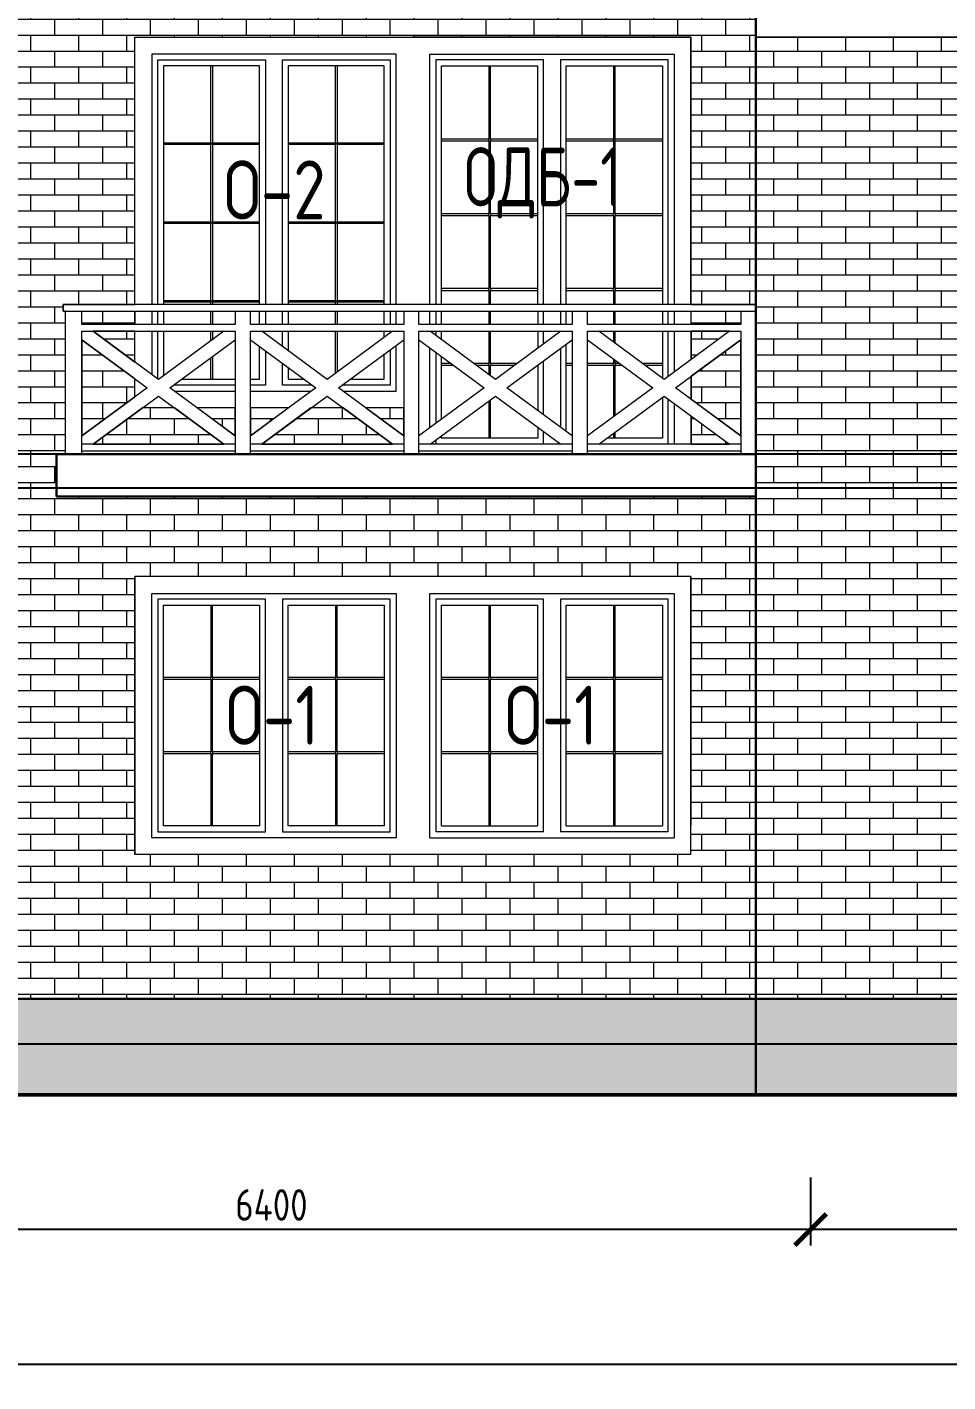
# Model space of a CAD drawing. Header units: millimetres. Extents: x -56498 to 234605, y -296269 to -29969.
# Drawn here: x 164834 to 170299, y -197320 to -189282 of the extents above; entities that cross this region are included whole.
import ezdxf
from ezdxf.enums import TextEntityAlignment as Align

# ---------------------------------------------------------------- set-up
doc = ezdxf.new("R2010")
doc.units = ezdxf.units.MM
doc.header["$LTSCALE"] = 100
doc.header["$PDMODE"] = 35
for name, color, linetype, lineweight in [('0.3', 7, 'Continuous', 30), ('0.5', 7, 'Continuous', 50), ('Примітки 0.09', 200, 'Continuous', 9), ('Розміри 0.09', 5, 'Continuous', 9), ('Тонкі 0.18', 142, 'Continuous', 18), ('Штрихування 0.09', 253, 'Continuous', 9)]:
    doc.layers.add(name, color=color, linetype=linetype, lineweight=lineweight)
doc.layers.add('ViewPorts', color=240, linetype='Continuous', plot=False)
doc.styles.add('GOST 2.304', font='CS_Gost2304.shx')
doc.styles.add('SPDS', font='SPDS.shx', dxfattribs={"width": 0.9})
doc.dimstyles.new('SPDS', dxfattribs={"dimscale": 100, "dimtxt": 2.5, "dimasz": 2.5, "dimexe": 1.25, "dimexo": 0.625, "dimtad": 1, "dimrnd": 0.001, "dimtxsty": 'GOST 2.304', "dimblk": 'ARCHTICK', "dimcen": 2.5, "dimdle": 2, "dimadec": 0, "dimazin": 2, "dimtfac": 0.75, "dimtmove": 1, "dimatfit": 3, "dimfxl": 0, "dimtolj": 1, "dimarcsym": 0})
pattern_1 = [(0, (0, -59400), (0, 94.83852), []), (90, (0, -59400), (-142.24, 94.83852), [94.83852, -94.83852])]

# ---------------------------------------------------------------- blocks, each defined once
blk = doc.blocks.new('_ArchTick')
at = {"color": 0, "linetype": 'ByBlock', "const_width": 0.15}
blk.add_lwpolyline([(-0.5, -0.5), (0.5, 0.5)], dxfattribs=at)
blk = doc.blocks.new('*D297')
at = {"layer": 'Defpoints', "color": 0, "transparency": 16777216}
for p in [(169484.2, -196059.8), (172484.2, -196078.8), (169484.2, -196416.6)]:
    blk.add_point(p, dxfattribs=at)
at = {"layer": 'Розміри 0.09', "color": 0, "lineweight": -2, "transparency": 16777216}
for p, q in [((169484.2, -196106.7), (169484.2, -196510.3)), ((172484.2, -196125.7), (172484.2, -196510.3)), ((172634.2, -196416.6), (169334.2, -196416.6))]:
    blk.add_line(p, q, dxfattribs=at)
at = {"layer": 'Розміри 0.09', "color": 0, "lineweight": -2, "transparency": 16777216, "xscale": 187.5, "yscale": 187.5, "zscale": 187.5, "rotation": 180}
blk.add_blockref('_ArchTick', (169484.2, -196416.6), dxfattribs=at)
at = {"layer": 'Розміри 0.09', "color": 0, "lineweight": -2, "transparency": 16777216, "xscale": 187.5, "yscale": 187.5, "zscale": 187.5}
blk.add_blockref('_ArchTick', (172484.2, -196416.6), dxfattribs=at)
at = {"layer": 'Розміри 0.09', "color": 0, "transparency": 16777216, "insert": (170984.2, -196272.1), "char_height": 187.5, "attachment_point": 5, "style": 'GOST 2.304'}
blk.add_mtext('\\A1;3000', dxfattribs=at)
blk = doc.blocks.new('*D298')
at = {"layer": 'Defpoints', "color": 0, "transparency": 16777216}
for p in [(163084.2, -195860.6), (169484.2, -196059.8), (163084.2, -196416.6)]:
    blk.add_point(p, dxfattribs=at)
at = {"layer": 'Розміри 0.09', "color": 0, "lineweight": -2, "transparency": 16777216}
for p, q in [((163084.2, -195907.5), (163084.2, -196510.3)), ((169484.2, -196106.7), (169484.2, -196510.3)), ((169634.2, -196416.6), (162934.2, -196416.6))]:
    blk.add_line(p, q, dxfattribs=at)
at = {"layer": 'Розміри 0.09', "color": 0, "lineweight": -2, "transparency": 16777216, "xscale": 187.5, "yscale": 187.5, "zscale": 187.5, "rotation": 180}
blk.add_blockref('_ArchTick', (163084.2, -196416.6), dxfattribs=at)
at = {"layer": 'Розміри 0.09', "color": 0, "lineweight": -2, "transparency": 16777216, "xscale": 187.5, "yscale": 187.5, "zscale": 187.5}
blk.add_blockref('_ArchTick', (169484.2, -196416.6), dxfattribs=at)
at = {"layer": 'Розміри 0.09', "color": 0, "transparency": 16777216, "insert": (166284.2, -196270.5), "char_height": 187.5, "attachment_point": 5, "style": 'GOST 2.304'}
blk.add_mtext('\\A1;6400', dxfattribs=at)
blk = doc.blocks.new('*D300')
at = {"layer": 'Defpoints', "color": 0, "transparency": 16777216}
for p in [(161984.2, -196416.6), (182984.2, -196416.6), (161984.2, -197216.6)]:
    blk.add_point(p, dxfattribs=at)
at = {"layer": 'Розміри 0.09', "color": 0, "lineweight": -2, "transparency": 16777216}
for p, q in [((161984.2, -196463.5), (161984.2, -197310.3)), ((182984.2, -196463.5), (182984.2, -197310.3)), ((183134.2, -197216.6), (161834.2, -197216.6))]:
    blk.add_line(p, q, dxfattribs=at)
at = {"layer": 'Розміри 0.09', "color": 0, "lineweight": -2, "transparency": 16777216, "xscale": 187.5, "yscale": 187.5, "zscale": 187.5, "rotation": 180}
blk.add_blockref('_ArchTick', (161984.2, -197216.6), dxfattribs=at)
at = {"layer": 'Розміри 0.09', "color": 0, "lineweight": -2, "transparency": 16777216, "xscale": 187.5, "yscale": 187.5, "zscale": 187.5}
blk.add_blockref('_ArchTick', (182984.2, -197216.6), dxfattribs=at)
at = {"layer": 'Розміри 0.09', "color": 0, "transparency": 16777216, "insert": (173100, -197068.7), "char_height": 187.5, "attachment_point": 5, "style": 'GOST 2.304'}
blk.add_mtext('\\A1;21000', dxfattribs=at)

msp = doc.modelspace()

# ---------------------------------------------------------------- hatches: boundary and pattern name
at = {"layer": 'Тонкі 0.18'}
msp.add_hatch(color=256, dxfattribs=at).paths.add_polyline_path([(167864.262, -191287.248), (167863.662, -191287.623), (167864.262, -191287.623), (167864.262, -191287.248)], flags=0)
at = {"layer": 'Штрихування 0.09', "ltscale": 0.75}
h = msp.add_hatch(dxfattribs=at)
h.set_pattern_fill('AR-BRSTD', color=256, scale=1.4, style=0)
h.set_pattern_definition(pattern_1)
h.paths.add_polyline_path([(165474.228, -190966.621), (165159.229, -190966.621), (165159.229, -191046.609), (165474.228, -191046.609)], flags=17)
h.paths.add_polyline_path([(165474.228, -191086.603), (165226.686, -191086.603), (165474.228, -191268.864)], flags=17)
h.paths.add_polyline_path([(165474.228, -191368.211), (165159.229, -191136.276), (165159.229, -191706.922), (165474.228, -191474.987)], flags=17)
h.paths.add_polyline_path([(165709.758, -191541.619), (165518.731, -191541.619), (165226.686, -191756.595), (166001.803, -191756.595)], flags=17)
h.paths.add_polyline_path([(166069.26, -191541.619), (165844.696, -191541.619), (166069.26, -191706.922)], flags=17)
h.paths.add_polyline_path([(166383.792, -191541.619), (166159.228, -191541.619), (166159.228, -191706.922)], flags=17)
h.paths.add_polyline_path([(166709.757, -191541.619), (166518.73, -191541.619), (166226.685, -191756.595), (167001.803, -191756.595)], flags=17)
h.paths.add_polyline_path([(167069.26, -191541.619), (166844.696, -191541.619), (167069.26, -191706.922)], flags=17)
h.paths.add_polyline_path([(165474.153, -189341.65), (167124.186, -189341.65), (168774.143, -189341.65), (168774.143, -190441.634), (169159.151, -190441.634), (169159.151, -189341.65), (169159.151, -189221.593), (169159.151, -188311.636), (169159.151, -188298.636), (168559.166, -189001.814), (168559.127, -189001.78), (168480.154, -189094.333), (161659.171, -189094.333), (161659.171, -190441.634), (163009.166, -190441.634), (163009.166, -189341.65), (164659.191, -189341.65), (164659.191, -190441.634), (165474.153, -190441.634)])
h.paths.add_polyline_path([(165474.153, -190441.634), (164659.191, -190441.634), (164659.191, -191541.619), (163009.166, -191541.619), (163009.166, -190441.634), (161659.171, -190441.634), (161659.171, -193366.634), (163009.166, -193366.634), (163009.166, -192541.618), (164659.191, -192541.618), (164659.191, -193366.634), (165474.153, -193366.634), (165474.153, -192541.618), (168774.143, -192541.618), (168774.143, -193366.634), (169159.151, -193366.634), (169159.151, -192066.595), (165009.206, -192066.595), (165009.206, -191816.598), (165059.206, -191816.598), (165059.206, -190966.621), (165049.226, -190966.621), (165049.226, -190926.627), (165474.153, -190926.627)])
h.paths.add_polyline_path([(169159.151, -193366.634), (168774.143, -193366.634), (168774.143, -194191.651), (165474.153, -194191.651), (165474.153, -193366.634), (164659.191, -193366.634), (164659.191, -194191.576), (164659.191, -194191.651), (163009.166, -194191.651), (163009.166, -193366.634), (161659.171, -193366.634), (161659.171, -195046.592), (169159.151, -195046.592)])
h.paths.add_polyline_path([(169159.151, -190441.634), (168774.143, -190441.634), (168774.143, -190926.627), (169159.151, -190926.627)])
h.paths.add_polyline_path([(169069.258, -190966.621), (168774.218, -190966.621), (168774.218, -191046.609), (169069.258, -191046.609)], flags=17)
h.paths.add_polyline_path([(169001.801, -191086.603), (168774.218, -191086.603), (168774.218, -191254.172)], flags=17)
h.paths.add_polyline_path([(169069.258, -191136.276), (168774.218, -191353.515), (168774.218, -191489.741), (169069.258, -191706.922)], flags=17)
h.paths.add_polyline_path([(168774.218, -191589.07), (168774.218, -191756.595), (169001.801, -191756.595)], flags=17)
h = msp.add_hatch(dxfattribs=at)
h.set_pattern_fill('AR-BRSTD', color=256, scale=1.4, style=0)
h.set_pattern_definition(pattern_1)
h.paths.add_polyline_path([(175689.124, -188401.829), (175364.445, -188766.652), (175689.124, -189131.4)])
h.paths.add_polyline_path([(175608.836, -188311.636), (174959.478, -188311.636), (175284.157, -188676.384)])
h.paths.add_polyline_path([(174879.115, -188401.829), (174879.115, -189131.4), (175203.794, -188766.652)])
h.paths.add_polyline_path([(175284.157, -188856.845), (174959.478, -189221.593), (175608.836, -189221.593)])
h.paths.add_polyline_path([(174759.133, -188311.636), (174029.111, -188311.636), (174029.111, -189221.593), (174759.133, -189221.593)])
h.paths.add_polyline_path([(173909.129, -188391.024), (173475.799, -188766.652), (173909.129, -189142.205)])
h.paths.add_polyline_path([(173384.18, -188846.04), (172950.775, -189221.593), (173817.511, -189221.593)])
h.paths.add_polyline_path([(172859.156, -188391.024), (172859.156, -189142.205), (173292.562, -188766.652)])
h.paths.add_polyline_path([(173817.511, -188311.636), (172950.775, -188311.636), (173384.18, -188687.189)])
h.paths.add_polyline_path([(172739.174, -188311.636), (172229.158, -188311.636), (172229.158, -189221.593), (172739.174, -189221.593)])
h.paths.add_polyline_path([(172109.176, -188391.024), (171675.77, -188766.652), (172109.176, -189142.205)])
h.paths.add_polyline_path([(172017.557, -188311.636), (171150.746, -188311.636), (171584.152, -188687.189)])
h.paths.add_polyline_path([(171492.533, -188766.652), (171059.127, -188391.024), (171059.127, -189142.205)])
h.paths.add_polyline_path([(171584.152, -188846.04), (171150.746, -189221.593), (172017.557, -189221.593)])
h.paths.add_polyline_path([(170939.146, -188311.636), (170209.124, -188311.636), (170209.124, -189221.593), (170939.146, -189221.593)])
h.paths.add_polyline_path([(170089.142, -188401.829), (169764.463, -188766.652), (170089.142, -189131.4)])
h.paths.add_polyline_path([(170008.854, -188311.636), (169359.496, -188311.636), (169684.175, -188676.384)])
h.paths.add_polyline_path([(169279.133, -188401.829), (169279.133, -189131.4), (169603.812, -188766.652)])
h.paths.add_polyline_path([(169684.175, -188856.845), (169359.496, -189221.593), (170008.854, -189221.593)])
h.paths.add_polyline_path([(172859.156, -189341.65), (172109.176, -189341.65), (172109.176, -190441.634), (172859.156, -190441.634)])
h.paths.add_polyline_path([(172859.156, -190441.634), (172109.176, -190441.634), (172109.176, -191541.619), (170459.143, -191541.619), (170459.143, -190441.634), (169159.151, -190441.634), (169159.151, -193366.634), (170459.143, -193366.634), (170459.143, -192541.618), (172109.176, -192541.618), (172109.176, -193366.634), (172859.156, -193366.634), (172859.156, -192541.618), (174509.114, -192541.618), (174509.114, -193366.634), (175809.181, -193366.634), (175809.181, -190441.634), (174509.114, -190441.634), (174509.114, -191541.619), (172859.156, -191541.619)])
h.paths.add_polyline_path([(175809.181, -189341.65), (174509.114, -189341.65), (174509.114, -190441.634), (175809.181, -190441.634)])
h.paths.add_polyline_path([(170459.143, -189341.65), (169159.151, -189341.65), (169159.151, -190441.634), (170459.143, -190441.634)])
h.paths.add_polyline_path([(175809.181, -193366.634), (174509.114, -193366.634), (174509.114, -194191.651), (172859.156, -194191.651), (172859.156, -193366.634), (172109.176, -193366.634), (172109.176, -194191.576), (172109.176, -194191.651), (170459.143, -194191.651), (170459.143, -193366.634), (169159.151, -193366.634), (169159.151, -195046.592), (175809.181, -195046.592)])
h = msp.add_hatch(dxfattribs=at)
h.set_pattern_fill('FLGSTONE', scale=1000, angle=30, style=0, pattern_type=2)
h.set_pattern_definition([(30, (0, -59400), (-500, 866.0254), [200, -800]), (30, (635.5, -58940.7), (-500, 866.0254), [180, -820]), (30, (632.8, -58896.1), (-500, 866.0254), [160, -840]), (30, (171.8, -58977.5), (-500, 866.0254), [120, -40, 80, -760]), (30, (-150, -59140.2), (-500, 866.0254), [60, -840, 60, -40]), (30, (169.1, -58932.9), (-500, 866.0254), [200, -800]), (30, (626.7, -58645.6), (-500, 866.0254), [140, -860]), (30, (131.1, -58747), (-500, 866.0254), [140, -40, 260, -560]), (30, (128.4, -58702.3), (-500, 866.0254), [240, -40, 60, -40, 40, -580]), (30, (-42.9, -58685.7), (-500, 866.0254), [100, -900]), (30, (-62.9, -58651.1), (-500, 866.0254), [120, -880]), (30, (100.3, -58533.8), (-500, 866.0254), [100, -900]), (30, (-256.1, -58716.5), (-500, 866.0254), [100, -900]), (30, (80.3, -58499.1), (-500, 866.0254), [120, -880]), (30, (-310.7, -58701.8), (-500, 866.0254), [120, -880]), (30, (-202.2, -58569.9), (-500, 866.0254), [240, -240, 80, -40, 120, -280]), (30, (-222.2, -58535.2), (-500, 866.0254), [240, -240, 240, -280]), (30, (-480, -58568.6), (-500, 866.0254), [200, -800]), (120, (0, -59400), (-866.0254, -500), [300, -540, 120, -40]), (120, (173.2, -59300), (-866.0254, -500), [160, -600, 200, -40]), (120, (207.8, -59280), (-866.0254, -500), [160, -600, 60, -40, 100, -40]), (120, (134.4, -58952.9), (-866.0254, -500), [60, -940]), (120, (169.1, -58932.9), (-866.0254, -500), [60, -940]), (120, (93.7, -58722.3), (-866.0254, -500), [100, -900]), (120, (128.4, -58702.3), (-866.0254, -500), [100, -900]), (120, (390.3, -59036.1), (-866.0254, -500), [160, -460, 340, -40]), (120, (342.3, -58832.9), (-866.0254, -500), [180, -820]), (120, (376.9, -58812.9), (-866.0254, -500), [180, -820]), (120, (355.7, -59056.1), (-866.0254, -500), [160, -440, 100, -40, 220, -40]), (120, (178.9, -58349.9), (-866.0254, -500), [180, -820]), (120, (193.5, -58295.2), (-866.0254, -500), [160, -840]), (120, (598.2, -58916.1), (-866.0254, -500), [80, -920]), (120, (632.8, -58896.1), (-866.0254, -500), [80, -340, 280, -300]), (120, (457.5, -58512.3), (-866.0254, -500), [280, -720]), (120, (592.1, -58665.6), (-866.0254, -500), [160, -840]), (120, (626.7, -58645.6), (-866.0254, -500), [160, -840]), (120, (771.4, -58816.1), (-866.0254, -500), [180, -560, 220, -40]), (75, (-300, -58880.4), (-500, 866.0253), [169.7056, -1244.508]), (75, (-118.04, -59075.55), (-500, 866.0253), [169.7056, -1244.508]), (75, (-73.4, -59072.9), (-500, 866.0253), [169.7056, -1244.508]), (75, (90.5, -59116.8), (-500, 866.0253), [169.7056, -1244.508]), (75, (127.85, -59141.44), (-500, 866.0253), [169.7056, -1244.058]), (75, (568.9, -59025.36), (-500, 866.0253), [113.137, -1301.0765]), (75, (592.8, -58826.8), (-500, 866.0253), [141.4213, -1272.792]), (75, (555.5, -58802.15), (-500, 866.0253), [141.4213, -1272.792]), (75, (492.1, -58492.35), (-500, 866.0253), [254.5584, -1159.655]), (75, (546.74, -58507), (-500, 866.0253), [84.853, -1329.3607]), (75, (613.54, -59022.7), (-500, 866.0253), [84.853, -1329.3607]), (75, (78.4, -58615.74), (-500, 866.0253), [84.853, -1329.3607]), (75, (41.05, -58591.1), (-500, 866.0253), [56.5685, -1357.645]), (165, (-87.5, -58688.4), (-866.0253, -500), [84.853, -1329.3607]), (165, (-62.9, -58651.1), (-866.0253, -500), [113.137, -1301.0765]), (345, (421.4, -58209.86), (866.0253, 500), [141.4213, -1272.792]), (345, (-73.4, -59072.9), (866.0253, 500), [169.7056, -1244.508]), (345, (-98.04, -59110.2), (866.0253, 500), [197.99, -1216.2237]), (345, (-420, -58672.54), (866.0253, 500), [113.137, -1301.0765]), (236.56505, (355.7, -59056.08), (-866.0254, -500), [268.33, -1967.738]), (236.56505, (375.7, -59090.7), (-866.0254, -500), [268.33, -1967.738]), (183.43495, (101.77, -58856.27), (-866.0254, -500), [134.16, -44.72, 223.61, -1833.578]), (183.43495, (104.45, -58900.9), (-866.0254, -500), [134.16, -44.72, 223.61, -1833.578]), (183.43495, (588.9, -59060), (-866.0254, -500), [178.8854, -2057.1826]), (183.43495, (568.9, -59025.36), (-866.0254, -500), [178.8854, -2057.1826]), (183.43495, (558.2, -58846.8), (-866.0254, -500), [178.8854, -2057.1826]), (183.43495, (555.5, -58802.15), (-866.0254, -500), [178.8854, -2057.1826]), (93.43495, (-76.8, -58867), (-500, 866.0254), [178.8854, -2057.1826]), (93.43495, (-32.15, -58864.3), (-500, 866.0254), [178.8854, -2057.1826]), (93.43495, (221.58, -58463.8), (-500, 866.0254), [134.16, -2101.908]), (93.43495, (139.1, -58880.9), (-500, 866.0254), [134.16, -2101.908]), (93.43495, (101.77, -58856.27), (-500, 866.0254), [134.16, -2101.908]), (93.43495, (184.26, -58439.14), (-500, 866.0254), [89.4427, -2146.6253]), (326.56505, (186.94, -58483.8), (500, -866.0254), [178.8854, -2057.1826]), (326.56505, (221.58, -58463.8), (500, -866.0254), [178.8854, -2057.1826])])
h.paths.add_polyline_path([(183309.139, -195046.592), (175809.181, -195046.592), (175809.181, -195616.577), (183309.139, -195616.577)])
h.paths.add_polyline_path([(183809.101, -195046.592), (183309.139, -195046.592), (183309.139, -195616.577), (183809.101, -195616.577)])
h.paths.add_polyline_path([(175809.181, -195046.592), (169159.151, -195046.592), (169159.151, -195616.577), (175809.181, -195616.577)])
h.paths.add_polyline_path([(169159.151, -195046.592), (161659.171, -195046.592), (161659.171, -195616.577), (169159.151, -195616.577)])
h.paths.add_polyline_path([(161659.171, -195046.592), (161159.171, -195046.592), (161159.171, -195616.577), (161659.171, -195616.577)])

# ---------------------------------------------------------------- linework, layer by layer
for p, q in [((169159.151, -189221.593), (169159.151, -189341.65)), ((169159.151, -195616.577), (169159.151, -192016.594))]:
    msp.add_line(p, q)
at = {"layer": '0.3'}
for p, q in [((169159.151, -190926.627), (169159.151, -188298.58)), ((169159.151, -189341.65), (169159.151, -195616.577)), ((169159.151, -195616.577), (169159.151, -189341.65)), ((165929.231, -191816.598), (165009.206, -191816.598)), ((165009.206, -191816.598), (169159.151, -191816.598)), ((165929.231, -192066.595), (165009.206, -192066.595)), ((165009.206, -192066.595), (169159.151, -192066.595)), ((161159.171, -195046.592), (183809.101, -195046.592))]:
    msp.add_line(p, q, dxfattribs=at)
at = {"layer": '0.3', "ltscale": 0.75}
msp.add_line((165009.206, -191816.598), (165009.206, -192066.595), dxfattribs=at)
at = {"layer": '0.5'}
msp.add_line((158259.171, -195616.577), (186709.101, -195616.577), dxfattribs=at)
at = {"layer": 'ViewPorts'}
for p, q in [((183309.139, -191816.592), (161634.184, -191816.592)), ((183309.139, -192016.592), (161634.184, -192016.592)), ((183309.139, -195316.592), (161634.184, -195316.592))]:
    msp.add_line(p, q, dxfattribs=at)
at = {"layer": 'Тонкі 0.18'}
for p, q in [((165474.153, -190926.627), (165474.153, -189341.65)), ((165474.153, -189341.65), (168774.143, -189341.65)), ((165474.153, -190926.627), (165474.153, -189341.65)), ((165474.153, -189341.65), (167124.186, -189341.65)), ((168774.143, -189341.65), (167124.186, -189341.65)), ((168774.143, -189341.65), (168774.143, -190926.627)), ((168774.143, -190926.627), (168774.143, -189341.65)), ((170459.143, -189341.65), (169159.151, -189341.65)), ((169159.151, -189341.65), (175809.181, -189341.65)), ((165574.175, -189441.597), (165574.175, -190926.627)), ((167024.163, -189441.597), (165574.175, -189441.597)), ((167024.163, -190926.627), (167024.163, -189441.597)), ((167224.133, -190926.627), (167224.133, -189441.597)), ((167224.133, -189441.597), (168674.121, -189441.597)), ((168674.121, -189441.597), (168674.121, -190926.627)), ((165049.226, -190966.621), (165049.226, -190926.627)), ((165049.226, -190926.627), (165474.228, -190926.627)), ((169159.226, -190926.627), (165049.226, -190926.627)), ((165049.226, -190926.627), (165049.226, -190966.621)), ((165059.206, -190966.621), (165049.226, -190966.621)), ((165049.226, -190966.621), (169159.226, -190966.621)), ((165059.206, -190966.621), (165059.206, -191816.598)), ((165159.229, -190966.621), (165474.228, -190966.621)), ((165159.229, -191046.609), (165159.229, -190966.621)), ((165159.229, -191046.609), (165159.229, -190966.621)), ((165474.228, -190966.621), (165474.228, -191046.609)), ((165474.228, -191046.609), (165474.228, -190966.621)), ((165574.25, -190966.621), (165574.25, -191046.609)), ((166069.26, -190966.621), (166069.26, -191046.609)), ((166159.228, -191046.609), (166159.228, -190966.621)), ((167024.238, -191046.609), (167024.238, -190966.621)), ((167069.26, -190966.621), (167069.26, -191046.609)), ((167159.227, -191046.609), (167159.227, -190966.621)), ((167224.208, -191046.609), (167224.208, -190966.621)), ((168069.259, -190966.621), (168069.259, -191046.609)), ((168159.227, -191046.609), (168159.227, -190966.621)), ((168674.196, -190966.621), (168674.196, -191046.609)), ((168774.218, -190926.627), (169159.226, -190926.627)), ((168774.218, -190966.621), (169069.258, -190966.621)), ((168774.218, -191046.609), (168774.218, -190966.621)), ((168774.218, -191046.609), (168774.218, -190966.621)), ((169069.258, -190966.621), (169069.258, -191046.609)), ((169069.258, -190966.621), (169069.258, -191046.609)), ((165474.228, -191046.609), (165159.229, -191046.609)), ((166069.26, -191046.609), (165159.229, -191046.609)), ((167069.26, -191046.609), (166159.228, -191046.609)), ((168069.259, -191046.609), (167159.227, -191046.609)), ((169069.258, -191046.609), (168159.227, -191046.609)), ((169069.258, -191046.609), (168774.218, -191046.609)), ((165159.229, -191816.598), (165159.229, -191086.603)), ((165159.229, -191086.603), (166001.803, -191086.603)), ((165474.228, -191368.211), (165159.229, -191136.276)), ((165159.229, -191136.276), (165159.229, -191706.922)), ((165159.229, -191136.276), (165546.787, -191421.637)), ((165226.686, -191086.603), (165474.228, -191268.864)), ((165474.228, -191086.603), (165226.686, -191086.603)), ((165614.244, -191371.963), (165226.686, -191086.603)), ((165474.228, -191268.864), (165474.228, -191086.603)), ((165474.228, -191268.864), (165474.228, -191086.603)), ((165574.25, -191086.603), (165574.25, -191342.474)), ((166001.803, -191086.603), (165614.244, -191371.963)), ((165681.701, -191421.637), (166069.26, -191136.276)), ((166001.803, -191086.603), (166069.26, -191086.603)), ((166069.26, -191086.603), (166069.26, -191816.598)), ((166159.228, -191816.598), (166159.228, -191086.603)), ((166159.228, -191086.603), (167001.803, -191086.603)), ((166159.228, -191136.276), (166546.787, -191421.637)), ((166614.244, -191371.963), (166226.685, -191086.603)), ((167001.803, -191086.603), (166614.244, -191371.963)), ((166681.701, -191421.637), (167069.26, -191136.276)), ((167001.803, -191086.603), (167069.26, -191086.603)), ((167069.26, -191086.603), (167069.26, -191816.598)), ((167159.227, -191816.598), (167159.227, -191086.603)), ((167159.227, -191086.603), (168001.802, -191086.603)), ((167159.227, -191136.276), (167546.786, -191421.637)), ((167614.243, -191371.963), (167226.684, -191086.603)), ((168001.802, -191086.603), (167614.243, -191371.963)), ((167681.7, -191421.637), (168069.259, -191136.276)), ((167899.228, -191162.088), (167899.228, -191086.603)), ((167999.251, -191086.603), (167999.251, -191088.479)), ((168001.802, -191086.603), (168069.259, -191086.603)), ((168069.259, -191086.603), (168069.259, -191816.598)), ((168159.227, -191816.598), (168159.227, -191086.603)), ((168159.227, -191086.603), (169001.801, -191086.603)), ((168159.227, -191136.276), (168546.786, -191421.637)), ((168614.243, -191371.963), (168226.684, -191086.603)), ((169001.801, -191086.603), (168614.243, -191371.963)), ((168674.196, -191086.603), (168674.196, -191327.767)), ((168681.7, -191421.637), (169069.258, -191136.276)), ((169001.801, -191086.603), (168774.218, -191086.603)), ((168774.218, -191086.603), (168774.218, -191254.157)), ((168774.218, -191254.157), (168774.218, -191086.603)), ((169069.258, -191136.276), (168774.218, -191353.504)), ((169001.801, -191086.603), (169069.258, -191086.603)), ((169069.258, -191086.603), (169069.258, -191816.598)), ((169069.258, -191706.922), (169069.258, -191136.276)), ((167024.238, -191441.596), (167024.238, -191169.442)), ((167224.208, -191659.124), (167224.208, -191184.149)), ((167999.251, -191187.826), (167999.251, -191655.372)), ((167863.737, -191287.623), (167864.262, -191287.623)), ((167899.228, -191581.763), (167899.228, -191261.436)), ((165474.228, -191474.987), (165474.228, -191368.211)), ((165474.228, -191474.987), (165474.228, -191368.211)), ((166613.794, -191371.588), (166614.694, -191371.588)), ((168774.218, -191353.504), (168774.218, -191489.769)), ((168774.218, -191489.769), (168774.218, -191353.504)), ((165546.787, -191421.637), (165159.229, -191706.922)), ((165159.229, -191706.922), (165474.228, -191474.987)), ((165226.686, -191756.595), (165614.244, -191471.31)), ((165614.244, -191471.31), (166001.803, -191756.595)), ((166069.26, -191706.922), (165681.701, -191421.637)), ((165708.864, -191441.596), (166069.26, -191441.596)), ((166546.787, -191421.637), (166159.228, -191706.922)), ((166159.228, -191441.596), (166519.624, -191441.596)), ((166226.685, -191756.595), (166614.244, -191471.31)), ((166614.244, -191471.31), (167001.803, -191756.595)), ((167069.26, -191706.922), (166681.701, -191421.637)), ((166708.864, -191441.596), (167024.238, -191441.596)), ((167546.786, -191421.637), (167159.227, -191706.922)), ((167226.684, -191756.595), (167614.243, -191471.31)), ((167614.243, -191471.31), (168001.802, -191756.595)), ((168069.259, -191706.922), (167681.7, -191421.637)), ((168546.786, -191421.637), (168159.227, -191706.922)), ((168226.684, -191756.595), (168614.243, -191471.31)), ((168614.243, -191471.31), (169001.801, -191756.595)), ((169069.258, -191706.922), (168681.7, -191421.637)), ((165518.724, -191541.619), (165226.686, -191756.595)), ((165709.765, -191541.619), (165518.724, -191541.619)), ((165709.765, -191541.619), (165518.724, -191541.619)), ((166001.803, -191756.595), (165709.765, -191541.619)), ((166069.26, -191541.619), (165844.679, -191541.619)), ((165844.679, -191541.619), (166069.26, -191706.922)), ((166069.26, -191541.619), (165844.679, -191541.619)), ((166069.26, -191706.922), (166069.26, -191541.619)), ((166383.809, -191541.619), (166159.228, -191541.619)), ((166159.228, -191541.619), (166159.228, -191706.922)), ((166159.228, -191706.922), (166383.809, -191541.619)), ((166383.809, -191541.619), (166159.228, -191541.619)), ((166518.723, -191541.619), (166226.685, -191756.595)), ((166709.764, -191541.619), (166518.723, -191541.619)), ((166709.764, -191541.619), (166518.723, -191541.619)), ((167001.803, -191756.595), (166709.764, -191541.619)), ((166844.678, -191541.619), (167069.26, -191706.922)), ((167069.26, -191541.619), (166844.678, -191541.619)), ((167069.26, -191541.619), (166844.678, -191541.619)), ((167069.26, -191706.922), (167069.26, -191541.619)), ((168674.196, -191515.431), (168674.196, -191756.595)), ((168774.218, -191489.769), (169069.258, -191706.922)), ((168774.218, -191589.116), (168774.218, -191756.595)), ((168774.218, -191756.595), (168774.218, -191589.116)), ((167899.228, -191756.595), (167899.228, -191681.11)), ((166069.26, -191756.595), (165159.229, -191756.595)), ((165159.229, -191796.589), (166069.26, -191796.589)), ((165159.229, -191816.598), (165159.229, -191796.589)), ((165159.229, -191796.589), (166069.26, -191796.589)), ((165226.686, -191756.595), (166001.803, -191756.595)), ((166069.26, -191796.589), (166069.26, -191816.598)), ((167069.26, -191756.595), (166159.228, -191756.595)), ((166159.228, -191796.589), (167069.26, -191796.589)), ((166159.228, -191816.598), (166159.228, -191796.589)), ((166159.228, -191796.589), (167069.26, -191796.589)), ((166226.685, -191756.595), (167001.803, -191756.595)), ((167069.26, -191796.589), (167069.26, -191816.598)), ((168069.259, -191756.595), (167159.227, -191756.595)), ((167159.227, -191796.589), (168069.259, -191796.589)), ((167259.25, -191732.659), (167259.25, -191756.595)), ((167999.251, -191754.72), (167999.251, -191756.595)), ((169069.258, -191756.595), (168159.227, -191756.595)), ((168159.227, -191796.589), (169069.258, -191796.589)), ((168774.218, -191756.595), (169001.801, -191756.595)), ((168774.218, -191796.589), (169069.258, -191796.589)), ((169069.258, -191796.589), (169069.258, -191816.598)), ((165474.153, -194191.651), (165474.153, -192541.618)), ((165474.153, -192541.618), (165474.153, -194191.576)), ((168774.143, -192541.618), (165474.153, -192541.618)), ((168774.143, -192541.618), (168774.143, -194019.519)), ((168774.143, -194191.651), (168774.143, -192541.618)), ((165574.175, -194091.628), (165574.175, -192641.64)), ((165574.175, -192641.64), (167024.163, -192641.64)), ((167024.163, -192641.64), (167024.163, -194091.628)), ((167224.133, -194091.628), (167224.133, -192641.64)), ((167224.133, -192641.64), (168674.121, -192641.64)), ((168674.121, -192641.64), (168674.121, -194091.628)), ((167024.163, -194091.628), (165574.138, -194091.628)), ((167224.133, -194091.628), (168674.159, -194091.628)), ((168774.143, -194191.651), (165474.138, -194191.651))]:
    msp.add_line(p, q, dxfattribs=at)
at = {"layer": 'Штрихування 0.09'}
for p, q in [((165609.142, -190926.627), (165609.142, -189476.639)), ((165609.142, -189476.639), (166249.196, -189476.639)), ((165644.184, -189511.605), (165644.184, -190926.627)), ((166214.154, -189511.605), (165644.184, -189511.605)), ((165924.141, -189969.097), (165924.141, -189511.605)), ((165934.196, -189511.605), (165934.196, -189969.097)), ((166214.154, -190926.627), (166214.154, -189511.605)), ((166249.196, -189476.639), (166249.196, -190926.627)), ((166349.143, -190926.627), (166349.143, -189476.639)), ((166349.143, -189476.639), (166989.197, -189476.639)), ((166384.185, -189511.605), (166384.185, -190926.627)), ((166954.155, -189511.605), (166384.185, -189511.605)), ((166664.142, -189969.097), (166664.142, -189511.605)), ((166674.197, -189511.605), (166674.197, -189969.097)), ((166954.155, -190926.627), (166954.155, -189511.605)), ((166989.197, -189476.639), (166989.197, -190926.627)), ((167259.175, -189476.639), (167259.175, -190926.627)), ((167899.153, -189476.639), (167259.175, -189476.639)), ((167294.141, -190926.627), (167294.141, -189511.605)), ((167294.141, -189511.605), (167864.187, -189511.605)), ((167574.174, -189511.605), (167574.174, -189945.611)), ((167584.154, -189945.611), (167584.154, -189511.605)), ((167864.187, -189511.605), (167864.187, -190926.627)), ((167899.153, -190926.627), (167899.153, -189476.639)), ((167999.176, -189476.639), (167999.176, -190926.627)), ((168639.154, -189476.639), (167999.176, -189476.639)), ((168034.142, -190926.627), (168034.142, -189511.605)), ((168034.142, -189511.605), (168604.188, -189511.605)), ((168314.175, -189511.605), (168314.175, -189945.611)), ((168324.155, -189945.611), (168324.155, -189511.605)), ((168604.188, -189511.605), (168604.188, -190926.627)), ((168639.154, -190926.627), (168639.154, -189476.639)), ((167574.174, -189945.611), (167294.141, -189945.611)), ((167574.174, -189955.591), (167574.174, -189945.611)), ((167864.187, -189945.611), (167584.154, -189945.611)), ((167584.154, -189945.611), (167584.154, -189955.591)), ((168314.175, -189945.611), (168034.142, -189945.611)), ((168314.175, -189955.591), (168314.175, -189945.611)), ((168604.188, -189945.611), (168324.155, -189945.611)), ((168324.155, -189955.591), (168324.155, -189945.611)), ((165644.184, -189969.097), (165924.141, -189969.097)), ((165924.141, -189979.152), (165644.184, -189979.152)), ((165924.141, -189969.097), (165924.141, -189979.152)), ((165924.141, -190436.644), (165924.141, -189979.152)), ((165934.196, -189979.152), (165934.196, -189969.097)), ((165934.196, -189969.097), (166214.154, -189969.097)), ((165934.196, -189979.152), (165934.196, -190436.644)), ((166214.154, -189979.152), (165934.196, -189979.152)), ((166384.185, -189969.097), (166664.142, -189969.097)), ((166664.142, -189979.152), (166384.185, -189979.152)), ((166664.142, -189969.097), (166664.142, -189979.152)), ((166664.142, -190436.644), (166664.142, -189979.152)), ((166674.197, -189979.152), (166674.197, -189969.097)), ((166674.197, -189969.097), (166954.155, -189969.097)), ((166674.197, -189979.152), (166674.197, -190436.644)), ((166954.155, -189979.152), (166674.197, -189979.152)), ((167294.141, -189955.591), (167574.174, -189955.591)), ((167574.174, -189955.591), (167574.174, -190389.597)), ((167584.154, -190389.597), (167584.154, -189955.591)), ((167584.154, -189955.591), (167864.187, -189955.591)), ((168034.142, -189955.591), (168314.175, -189955.591)), ((168314.175, -189955.591), (168314.175, -190389.597)), ((168324.155, -190389.597), (168324.155, -189955.591)), ((168324.155, -189955.591), (168604.188, -189955.591)), ((167574.174, -190389.597), (167294.141, -190389.597)), ((167294.141, -190399.652), (167574.174, -190399.652)), ((167574.174, -190399.652), (167574.174, -190389.597)), ((167574.174, -190399.652), (167574.174, -190833.583)), ((167864.187, -190389.597), (167584.154, -190389.597)), ((167584.154, -190389.597), (167584.154, -190399.652)), ((167584.154, -190833.583), (167584.154, -190399.652)), ((167584.154, -190399.652), (167864.187, -190399.652)), ((168314.175, -190389.597), (168034.142, -190389.597)), ((168034.142, -190399.652), (168314.175, -190399.652)), ((168314.175, -190399.652), (168314.175, -190389.597)), ((168314.175, -190399.652), (168314.175, -190833.583)), ((168604.188, -190389.597), (168324.155, -190389.597)), ((168324.155, -190389.597), (168324.155, -190399.652)), ((168324.155, -190833.583), (168324.155, -190399.652)), ((168324.155, -190399.652), (168604.188, -190399.652)), ((165644.184, -190436.644), (165924.141, -190436.644)), ((165924.141, -190446.624), (165644.184, -190446.624)), ((165924.141, -190436.644), (165924.141, -190446.624)), ((165924.141, -190904.116), (165924.141, -190446.624)), ((165934.196, -190446.624), (165934.196, -190436.644)), ((165934.196, -190436.644), (166214.154, -190436.644)), ((165934.196, -190446.624), (165934.196, -190904.116)), ((166214.154, -190446.624), (165934.196, -190446.624)), ((166384.185, -190436.644), (166664.142, -190436.644)), ((166664.142, -190446.624), (166384.185, -190446.624)), ((166664.142, -190436.644), (166664.142, -190446.624)), ((166664.142, -190904.116), (166664.142, -190446.624)), ((166674.197, -190446.624), (166674.197, -190436.644)), ((166674.197, -190436.644), (166954.155, -190436.644)), ((166674.197, -190446.624), (166674.197, -190904.116)), ((166954.155, -190446.624), (166674.197, -190446.624)), ((167574.249, -190833.583), (167294.216, -190833.583)), ((167574.249, -190843.637), (167574.249, -190833.583)), ((167864.262, -190833.583), (167584.229, -190833.583)), ((167584.229, -190833.583), (167584.229, -190843.637)), ((168314.25, -190833.583), (168034.217, -190833.583)), ((168314.25, -190843.637), (168314.25, -190833.583)), ((168604.263, -190833.583), (168324.23, -190833.583)), ((168324.23, -190833.583), (168324.23, -190843.637)), ((165644.259, -190904.116), (165924.216, -190904.116)), ((165924.216, -190914.096), (165644.259, -190914.096)), ((165924.216, -190904.116), (165924.216, -190914.096)), ((165924.216, -190926.627), (165924.216, -190914.096)), ((165934.271, -190914.096), (165934.271, -190904.116)), ((165934.271, -190904.116), (166214.229, -190904.116)), ((165934.271, -190914.096), (165934.271, -190926.627)), ((166214.229, -190914.096), (165934.271, -190914.096)), ((166384.26, -190904.116), (166664.218, -190904.116)), ((166664.218, -190914.096), (166384.26, -190914.096)), ((166664.218, -190904.116), (166664.218, -190914.096)), ((166664.218, -190926.627), (166664.218, -190914.096)), ((166674.272, -190914.096), (166674.272, -190904.116)), ((166674.272, -190904.116), (166954.23, -190904.116)), ((166674.272, -190914.096), (166674.272, -190926.627)), ((166954.23, -190914.096), (166674.272, -190914.096)), ((167294.216, -190843.637), (167574.249, -190843.637)), ((167574.249, -190843.637), (167574.249, -190926.627)), ((167584.229, -190926.627), (167584.229, -190843.637)), ((167584.229, -190843.637), (167864.262, -190843.637)), ((168034.217, -190843.637), (168314.25, -190843.637)), ((168314.25, -190843.637), (168314.25, -190926.627)), ((168324.23, -190926.627), (168324.23, -190843.637)), ((168324.23, -190843.637), (168604.263, -190843.637)), ((165609.217, -191046.609), (165609.217, -190966.621)), ((165644.259, -190966.621), (165644.259, -191046.609)), ((165924.216, -191046.609), (165924.216, -190966.621)), ((165934.271, -190966.621), (165934.271, -191046.609)), ((166214.229, -191046.609), (166214.229, -190966.621)), ((166249.271, -190966.621), (166249.271, -191046.609)), ((166349.218, -191046.609), (166349.218, -190966.621)), ((166384.26, -190966.621), (166384.26, -191046.609)), ((166664.218, -191046.609), (166664.218, -190966.621)), ((166674.272, -190966.621), (166674.272, -191046.609)), ((166954.23, -191046.609), (166954.23, -190966.621)), ((166989.272, -190966.621), (166989.272, -191046.609)), ((167259.25, -190966.621), (167259.25, -191046.609)), ((167294.216, -191046.609), (167294.216, -190966.621)), ((167574.249, -190966.621), (167574.249, -191046.609)), ((167584.229, -191046.609), (167584.229, -190966.621)), ((167864.262, -190966.621), (167864.262, -191046.609)), ((167899.228, -191046.609), (167899.228, -190966.621)), ((167999.251, -190966.621), (167999.251, -191046.609)), ((168034.217, -191046.609), (168034.217, -190966.621)), ((168314.25, -190966.621), (168314.25, -191046.609)), ((168324.23, -191046.609), (168324.23, -190966.621)), ((168604.263, -190966.621), (168604.263, -191046.609)), ((168639.229, -191046.609), (168639.229, -190966.621)), ((165609.217, -191368.286), (165609.217, -191086.603)), ((165644.259, -191086.603), (165644.259, -191349.828)), ((165924.216, -191143.705), (165924.216, -191086.603)), ((165934.271, -191086.603), (165934.271, -191136.351)), ((166349.218, -191176.87), (166349.218, -191086.603)), ((166384.26, -191086.603), (166384.26, -191202.608)), ((166664.218, -191335.121), (166664.218, -191086.603)), ((166674.272, -191086.603), (166674.272, -191327.767)), ((166954.23, -191121.644), (166954.23, -191086.603)), ((166989.272, -191086.603), (166989.272, -191095.832)), ((167259.25, -191086.603), (167259.25, -191110.539)), ((167294.216, -191136.351), (167294.216, -191086.603)), ((167574.249, -191086.603), (167574.249, -191277.643)), ((167584.229, -191277.643), (167584.229, -191086.603)), ((167864.262, -191086.603), (167864.262, -191187.901)), ((168314.25, -191086.603), (168314.25, -191151.058)), ((168324.23, -191158.412), (168324.23, -191086.603)), ((168604.263, -191086.603), (168604.263, -191364.615)), ((168639.229, -191353.504), (168639.229, -191086.603)), ((165934.271, -191235.698), (165934.271, -191371.588)), ((166214.229, -191371.588), (166214.229, -191176.795)), ((166249.271, -191202.533), (166249.271, -191406.629)), ((166954.23, -191371.588), (166954.23, -191220.991)), ((166989.272, -191195.179), (166989.272, -191406.629)), ((167259.25, -191209.886), (167259.25, -191633.312)), ((167294.216, -191607.575), (167294.216, -191235.698)), ((168034.217, -191681.185), (168034.217, -191162.088)), ((165924.216, -191371.588), (165924.216, -191243.052)), ((166349.218, -191406.629), (166349.218, -191276.218)), ((166384.26, -191301.955), (166384.26, -191371.588)), ((167351.168, -191277.643), (167294.216, -191277.643)), ((167294.216, -191287.623), (167364.75, -191287.623)), ((167574.249, -191277.643), (167486.082, -191277.643)), ((167499.664, -191287.623), (167574.249, -191287.623)), ((167574.249, -191287.623), (167574.249, -191277.643)), ((167574.249, -191287.623), (167574.249, -191342.474)), ((167742.329, -191277.643), (167584.229, -191277.643)), ((167584.229, -191277.643), (167584.229, -191287.623)), ((167584.229, -191349.828), (167584.229, -191287.623)), ((167584.229, -191287.623), (167728.748, -191287.623)), ((167864.262, -191287.248), (167864.262, -191556.025)), ((168069.259, -191277.643), (168034.217, -191277.643)), ((168034.217, -191287.623), (168069.259, -191287.623)), ((168314.25, -191277.643), (168159.227, -191277.643)), ((168159.227, -191287.623), (168314.25, -191287.623)), ((168314.25, -191250.405), (168314.25, -191277.643)), ((168314.25, -191287.623), (168314.25, -191277.643)), ((168314.25, -191287.623), (168314.25, -191592.793)), ((168324.23, -191277.643), (168324.23, -191257.759)), ((168351.168, -191277.643), (168324.23, -191277.643)), ((168324.23, -191277.643), (168324.23, -191287.623)), ((168324.23, -191585.439), (168324.23, -191287.623)), ((168324.23, -191287.623), (168364.749, -191287.623)), ((168604.263, -191277.643), (168486.082, -191277.643)), ((168499.663, -191287.623), (168604.263, -191287.623)), ((165749.609, -191371.588), (166069.26, -191371.588)), ((166159.228, -191371.588), (166214.229, -191371.588)), ((166384.26, -191371.588), (166478.88, -191371.588)), ((166749.608, -191371.588), (166954.23, -191371.588)), ((166069.26, -191406.629), (165702.111, -191406.629)), ((166249.271, -191406.629), (166159.228, -191406.629)), ((166526.377, -191406.629), (166349.218, -191406.629)), ((166989.272, -191406.629), (166702.11, -191406.629)), ((168604.263, -191478.656), (168604.263, -191721.629)), ((167574.249, -191500.724), (167574.249, -191721.629)), ((167584.229, -191721.629), (167584.229, -191493.371)), ((168639.229, -191756.595), (168639.229, -191489.694)), ((167294.216, -191721.629), (167294.216, -191706.922)), ((167864.262, -191721.629), (167294.216, -191721.629)), ((167864.262, -191655.372), (167864.262, -191721.629)), ((168604.263, -191721.629), (168274.256, -191721.629)), ((168314.25, -191692.14), (168314.25, -191721.629)), ((168324.23, -191721.629), (168324.23, -191684.786)), ((165609.142, -192676.607), (165609.142, -194056.587)), ((166249.196, -192676.607), (165609.142, -192676.607)), ((166249.196, -194056.587), (166249.196, -192676.607)), ((166349.143, -192676.607), (166349.143, -194056.587)), ((166989.197, -192676.607), (166349.143, -192676.607)), ((166989.197, -194056.587), (166989.197, -192676.607)), ((167259.175, -192676.607), (167259.175, -194056.587)), ((167899.153, -192676.607), (167259.175, -192676.607)), ((167899.153, -194056.587), (167899.153, -192676.607)), ((167999.176, -192676.607), (167999.176, -194056.587)), ((168639.154, -192676.607), (167999.176, -192676.607)), ((168639.154, -194056.587), (168639.154, -192676.607)), ((165644.184, -194021.62), (165644.184, -192711.649)), ((165644.184, -192711.649), (166214.154, -192711.649)), ((165924.141, -192711.649), (165924.141, -193141.603)), ((165934.196, -193141.603), (165934.196, -192711.649)), ((166214.154, -192711.649), (166214.154, -194021.62)), ((166384.185, -194021.62), (166384.185, -192711.649)), ((166384.185, -192711.649), (166954.155, -192711.649)), ((166664.142, -192711.649), (166664.142, -193141.603)), ((166674.197, -193141.603), (166674.197, -192711.649)), ((166954.155, -192711.649), (166954.155, -194021.62)), ((167294.141, -194021.62), (167294.141, -192711.649)), ((167294.141, -192711.649), (167864.187, -192711.649)), ((167574.174, -192711.649), (167574.174, -193141.603)), ((167584.154, -193141.603), (167584.154, -192711.649)), ((167864.187, -192711.649), (167864.187, -194021.62)), ((168034.142, -194021.62), (168034.142, -192711.649)), ((168034.142, -192711.649), (168604.188, -192711.649)), ((168314.175, -192711.649), (168314.175, -193141.603)), ((168324.155, -193141.603), (168324.155, -192711.649)), ((168604.188, -192711.649), (168604.188, -194021.62)), ((165924.141, -193141.603), (165644.184, -193141.603)), ((165644.184, -193151.582), (165924.141, -193151.582)), ((165924.141, -193151.582), (165924.141, -193141.603)), ((165924.141, -193151.582), (165924.141, -193581.611)), ((166214.154, -193141.603), (165934.196, -193141.603)), ((165934.196, -193141.603), (165934.196, -193151.582)), ((165934.196, -193581.611), (165934.196, -193151.582)), ((165934.196, -193151.582), (166214.154, -193151.582)), ((166664.142, -193141.603), (166384.185, -193141.603)), ((166384.185, -193151.582), (166664.142, -193151.582)), ((166664.142, -193151.582), (166664.142, -193141.603)), ((166664.142, -193151.582), (166664.142, -193581.611)), ((166954.155, -193141.603), (166674.197, -193141.603)), ((166674.197, -193141.603), (166674.197, -193151.582)), ((166674.197, -193581.611), (166674.197, -193151.582)), ((166674.197, -193151.582), (166954.155, -193151.582)), ((167574.174, -193141.603), (167294.141, -193141.603)), ((167294.141, -193151.582), (167574.174, -193151.582)), ((167574.174, -193151.582), (167574.174, -193141.603)), ((167574.174, -193151.582), (167574.174, -193581.611)), ((167864.187, -193141.603), (167584.154, -193141.603)), ((167584.154, -193141.603), (167584.154, -193151.582)), ((167584.154, -193581.611), (167584.154, -193151.582)), ((167584.154, -193151.582), (167864.187, -193151.582)), ((168314.175, -193141.603), (168034.142, -193141.603)), ((168034.142, -193151.582), (168314.175, -193151.582)), ((168314.175, -193151.582), (168314.175, -193141.603)), ((168314.175, -193151.582), (168314.175, -193581.611)), ((168604.188, -193141.603), (168324.155, -193141.603)), ((168324.155, -193141.603), (168324.155, -193151.582)), ((168324.155, -193581.611), (168324.155, -193151.582)), ((168324.155, -193151.582), (168604.188, -193151.582)), ((165924.141, -193581.611), (165644.184, -193581.611)), ((165644.184, -193591.591), (165924.141, -193591.591)), ((165924.141, -193591.591), (165924.141, -193581.611)), ((165924.141, -193591.591), (165924.141, -194021.62)), ((166214.154, -193581.611), (165934.196, -193581.611)), ((165934.196, -193581.611), (165934.196, -193591.591)), ((165934.196, -194021.62), (165934.196, -193591.591)), ((165934.196, -193591.591), (166214.154, -193591.591)), ((166664.142, -193581.611), (166384.185, -193581.611)), ((166384.185, -193591.591), (166664.142, -193591.591)), ((166664.142, -193591.591), (166664.142, -193581.611)), ((166664.142, -193591.591), (166664.142, -194020.87)), ((166954.155, -193581.611), (166674.197, -193581.611)), ((166674.197, -193581.611), (166674.197, -193591.591)), ((166674.197, -194021.62), (166674.197, -193591.591)), ((166674.197, -193591.591), (166954.155, -193591.591)), ((167574.174, -193581.611), (167294.141, -193581.611)), ((167294.141, -193591.591), (167574.174, -193591.591)), ((167574.174, -193591.591), (167574.174, -193581.611)), ((167574.174, -193591.591), (167574.174, -194021.62)), ((167864.187, -193581.611), (167584.154, -193581.611)), ((167584.154, -193581.611), (167584.154, -193591.591)), ((167584.154, -194021.62), (167584.154, -193591.591)), ((167584.154, -193591.591), (167864.187, -193591.591)), ((168314.175, -193581.611), (168034.142, -193581.611)), ((168034.142, -193591.591), (168314.175, -193591.591)), ((168314.175, -193591.591), (168314.175, -193581.611)), ((168314.175, -193591.591), (168314.175, -194021.62)), ((168604.188, -193581.611), (168324.155, -193581.611)), ((168324.155, -193581.611), (168324.155, -193591.591)), ((168324.155, -194021.62), (168324.155, -193591.591)), ((168324.155, -193591.591), (168604.188, -193591.591)), ((166214.154, -194021.62), (165644.139, -194021.62)), ((166954.133, -194021.62), (166384.185, -194021.62)), ((167294.141, -194021.62), (167864.187, -194021.62)), ((168034.142, -194021.62), (168604.158, -194021.62)), ((165609.142, -194056.587), (166249.196, -194056.587)), ((166349.143, -194056.587), (166989.099, -194056.587)), ((167899.153, -194056.587), (167259.175, -194056.587)), ((168639.154, -194056.587), (167999.176, -194056.587))]:
    msp.add_line(p, q, dxfattribs=at)

# ---------------------------------------------------------------- texts
at = {"layer": 'Примітки 0.09', "style": 'SPDS', "width": 0.9}
msp.add_text('ОДБ-1 ', height=350, dxfattribs=at).set_placement((167975.959, -190345.192), align=Align.CENTER)
at = {"layer": 'Примітки 0.09', "style": 'SPDS'}
for s, p in [('О-2', (166303.359, -190422.938)), ('О-1', (166290.281, -193539.862)), ('О-1', (167945.053, -193539.862))]:
    msp.add_text(s, height=350, dxfattribs=at).set_placement(p, align=Align.CENTER)

# ---------------------------------------------------------------- dimensions: what is measured, and where the dimension line sits
at = {"layer": 'Розміри 0.09'}
for base, p1, p2, picture, middle in [((163084.165, -196416.577), (169484.165, -196059.838), (163084.165, -195860.639), '*D298', (166284.165, -196270.526)), ((169484.165, -196416.577), (172484.165, -196078.796), (169484.165, -196059.838), '*D297', (170984.165, -196272.068))]:
    dim = msp.add_linear_dim(base=base, p1=p1, p2=p2, angle=180, dimstyle='SPDS', override={"dimscale": 75, "dimlfac": 1, "dimtxsty": 'GOST 2.304', "dimblk1": 'ArchTick', "dimblk2": 'ArchTick', "dimsah": 1, "dimtolj": 1}, dxfattribs=at)
    dim.commit()
    dim.dimension.update_dxf_attribs({"geometry": picture, "text_midpoint": middle})
dim = msp.add_linear_dim(base=(161984.165, -197216.577), p1=(182984.165, -196416.577), p2=(161984.165, -196416.577), angle=180, dimstyle='SPDS', override={"dimscale": 75, "dimlfac": 1, "dimtxsty": 'GOST 2.304', "dimblk1": 'ArchTick', "dimblk2": 'ArchTick', "dimsah": 1, "dimtolj": 1}, dxfattribs=at)
dim.commit()
dim.dimension.update_dxf_attribs({"geometry": '*D300', "text_midpoint": (173100.04, -197216.577), "dimtype": 160})

doc.saveas('drawing.dxf')
